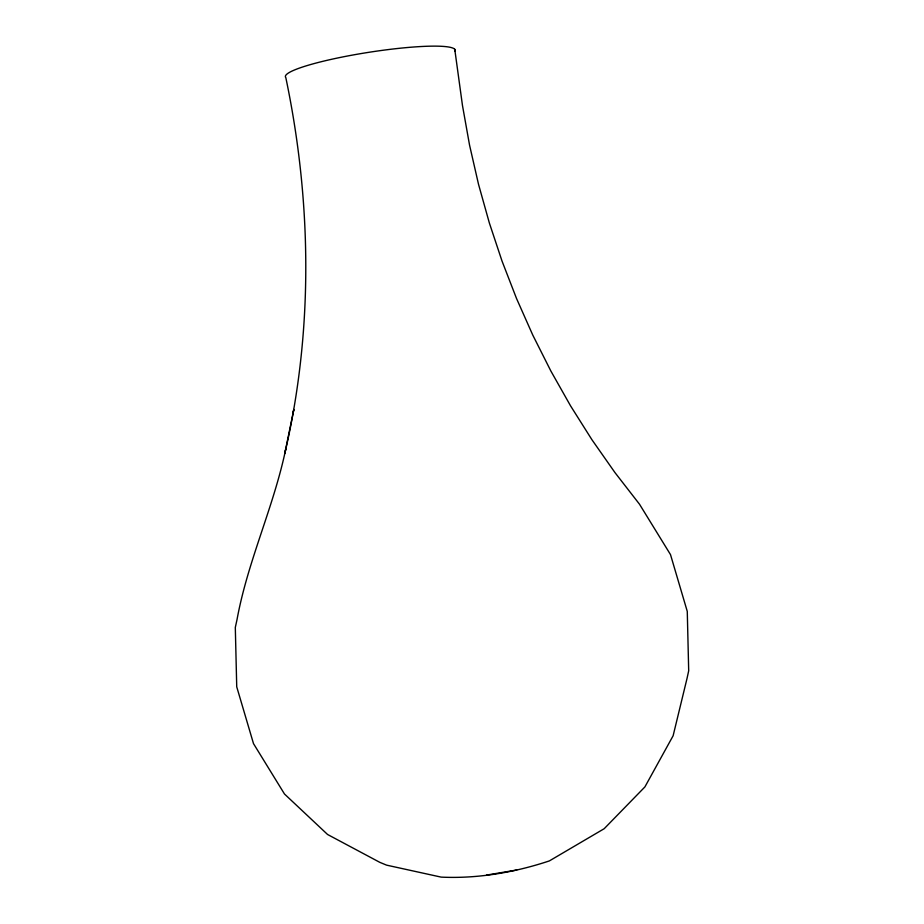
<?xml version="1.0" encoding="UTF-8"?>
<svg xmlns="http://www.w3.org/2000/svg" width="924" height="924" viewBox="0 0 924 924"><rect width="100%" height="100%" fill="white"/><g stroke="black" fill="none" stroke-linecap="round" stroke-linejoin="round"><path stroke-width="1.39" d="M292.816 414.137L293.844 409.459L284.742 453.696C313.536 330.33 311.7 201.247 285.805 77.57A85.92 11.215 -8.9 0 1 369.15 52.264A85.92 11.215 -8.9 0 1 454.954 51.247M285.874 448.51C273.816 506.814 247.736 560.926 237.029 619.554L235.308 627.454L236.729 686.821L253.499 743.624L284.477 793.993L327.558 834.476L379.799 862.335L386.59 865.141L441.152 877.119C477.662 878.828 514.784 872.418 549.387 860.902L604.181 828.712L644.883 786.936L673.122 735.758L686.971 678.678L688.692 670.789L687.271 611.411L670.501 554.608L639.524 504.25L614.957 472.58L591.949 439.755L570.558 405.855L550.831 370.963L532.802 335.135L516.516 298.475L502.021 261.053L489.35 222.961L478.517 184.292L469.554 145.126L462.485 105.555L454.758 49.295M516.735 870.027L486.544 875.086"/></g></svg>
